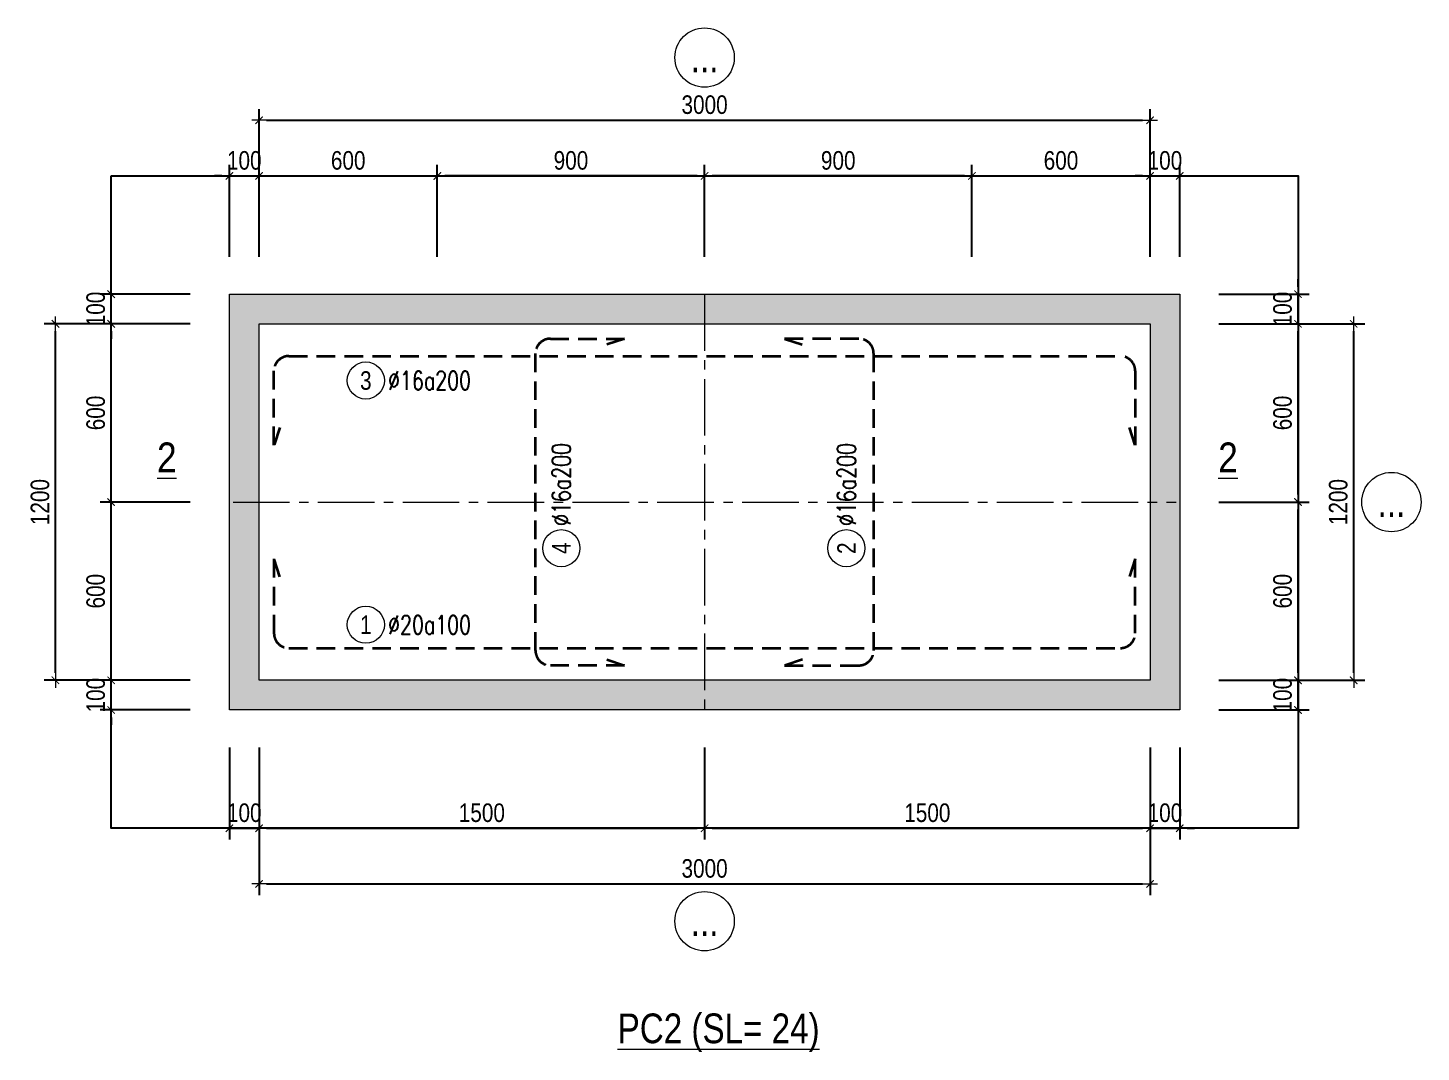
# Model space of a CAD drawing. Header units: millimetres. Extents: x -134772 to 596971, y -129535 to 35703.
# Drawn here: x 5826 to 10517, y 9301 to 12750 of the extents above; entities that cross this region are included whole.
import ezdxf
from ezdxf.enums import TextEntityAlignment as Align

# ---------------------------------------------------------------- set-up
doc = ezdxf.new("R2010")
doc.units = ezdxf.units.MM
doc.header["$MEASUREMENT"] = 0
doc.linetypes.add('CENTER2', pattern=[28.575, 19.05, -3.175, 3.175, -3.175])
doc.linetypes.add('DASHED2', pattern=[0.375, 0.25, -0.125])
doc.layers.get('Defpoints').update_dxf_attribs({"color": 252})
for name, color, linetype, lineweight in [('NDC_S_AXIS', 5, 'CENTER2', 15), ('NDC_S_CONTINUOUS', 3, 'Continuous', 20), ('NDC_S_DIM', 1, 'Continuous', 9), ('NDC_S_HATCH MATERIAL', 8, 'Continuous', 13), ('NDC_S_REBAR', 4, 'Continuous', 35), ('NDC_S_VN TEXT', 7, 'Continuous', 9), ('NDC_S_VN TITLE', 6, 'Continuous', 9)]:
    doc.layers.add(name, color=color, linetype=linetype, lineweight=lineweight)
doc.styles.add('ARIAL', font='arial.ttf', dxfattribs={"width": 0.8})
doc.styles.add('NDC_ARIAL', font='arial.ttf', dxfattribs={"width": 0.8})
doc.styles.add('NDC_ROMANS', font='romans.shx', dxfattribs={"width": 0.8})
doc.dimstyles.new('NDC_1-25', dxfattribs={"dimscale": 25, "dimtxt": 2.5, "dimasz": 1, "dimexe": 1.5, "dimexo": 0, "dimgap": 0.8, "dimtad": 1, "dimdec": 0, "dimdsep": 46, "dimtxsty": 'NDC_ARIAL', "dimblk": 'DIMMARK', "dimcen": 49999.938995, "dimdle": 1.5, "dimclrd": 1, "dimclre": 1, "dimclrt": 3, "dimadec": 0, "dimazin": 0, "dimtfac": 1, "dimtdec": 0, "dimtix": 1, "dimtmove": 2, "dimatfit": 3, "dimfxl": 1, "dimarcsym": 0})

# ---------------------------------------------------------------- blocks, each defined once
blk = doc.blocks.new('kata_block_TD')
at = {"color": 6, "linetype": 'ByBlock', "lineweight": -2, "style": 'ARIAL', "width": 0.8}
blk.add_attdef('SECTDET2', text='', height=5, dxfattribs=at).set_placement((0, 7.97), align=Align.CENTER)
at = {"color": 0, "linetype": 'ByBlock', "lineweight": -2, "style": 'ARIAL', "width": 0.8}
blk.add_attdef('SECTDET1', text='', height=5, dxfattribs=at).set_placement((0, 1.47), align=Align.CENTER)
at = {"color": 3, "lineweight": 25, "style": 'ARIAL', "width": 0.8}
blk.add_attdef('SSCALE', text='', height=2.5, dxfattribs=at).set_placement((0, -4), align=Align.CENTER)
blk = doc.blocks.new('*U8')
at = {"layer": 'NDC_S_DIM'}
blk.add_circle((0, 0), 5, dxfattribs=at)
at = {"color": 7, "style": 'ARIAL', "width": 0.8}
blk.add_attdef('GRID', text='', height=5, dxfattribs=at).set_placement((0, 0), align=Align.MIDDLE)
blk = doc.blocks.new('DIMMARK')
at = {"layer": 'NDC_S_DIM', "color": 1}
blk.add_line((-1.5, 0), (1, 0), dxfattribs=at)
at = {"layer": 'NDC_S_DIM', "color": 2, "const_width": 0.15}
blk.add_lwpolyline([(-0.5, -0.5), (0.5, 0.5)], dxfattribs=at)
blk = doc.blocks.new('*D304')
at = {"layer": 'Defpoints', "color": 0, "transparency": 16777216}
for p in [(6106.2, 11853.3), (6372.6, 11853.3), (6372.6, 11753.3)]:
    blk.add_point(p, dxfattribs=at)
at = {"layer": 'NDC_S_DIM', "color": 1, "lineweight": -2, "transparency": 16777216}
for p, q in [((6106.2, 11878.3), (6106.2, 11903.3)), ((6372.6, 11853.3), (6068.7, 11853.3)), ((6106.2, 11753.3), (6106.2, 11853.3)), ((6372.6, 11753.3), (6068.7, 11753.3)), ((6106.2, 11728.3), (6106.2, 11703.3))]:
    blk.add_line(p, q, dxfattribs=at)
at = {"layer": 'NDC_S_DIM', "color": 1, "lineweight": -2, "transparency": 16777216, "xscale": 25, "yscale": 25, "zscale": 25}
for p, rotation in [((6106.2, 11853.3), 270), ((6106.2, 11753.3), 90)]:
    blk.add_blockref('DIMMARK', p, dxfattribs=dict(at, rotation=rotation))
at = {"layer": 'NDC_S_DIM', "color": 3, "transparency": 16777216, "insert": (6054.3, 11803.3), "char_height": 62.5, "attachment_point": 5, "rotation": 90, "style": 'NDC_ARIAL'}
blk.add_mtext('100', dxfattribs=at)
blk = doc.blocks.new('*D305')
at = {"layer": 'Defpoints', "color": 0, "transparency": 16777216}
for p in [(6106.2, 11753.3), (6372.6, 11753.3), (6372.6, 11153.3)]:
    blk.add_point(p, dxfattribs=at)
at = {"layer": 'NDC_S_DIM', "color": 1, "lineweight": -2, "transparency": 16777216}
for p, q in [((6372.6, 11753.3), (6068.7, 11753.3)), ((6106.2, 11178.3), (6106.2, 11728.3)), ((6372.6, 11153.3), (6068.7, 11153.3))]:
    blk.add_line(p, q, dxfattribs=at)
at = {"layer": 'NDC_S_DIM', "color": 1, "lineweight": -2, "transparency": 16777216, "xscale": 25, "yscale": 25, "zscale": 25}
for p, rotation in [((6106.2, 11753.3), 90), ((6106.2, 11153.3), 270)]:
    blk.add_blockref('DIMMARK', p, dxfattribs=dict(at, rotation=rotation))
at = {"layer": 'NDC_S_DIM', "color": 3, "transparency": 16777216, "insert": (6054.3, 11453.3), "char_height": 62.5, "attachment_point": 5, "rotation": 90, "style": 'NDC_ARIAL'}
blk.add_mtext('600', dxfattribs=at)
blk = doc.blocks.new('*D306')
at = {"layer": 'Defpoints', "color": 0, "transparency": 16777216}
for p in [(6106.2, 11153.3), (6372.6, 11153.3), (6372.6, 10553.3)]:
    blk.add_point(p, dxfattribs=at)
at = {"layer": 'NDC_S_DIM', "color": 1, "lineweight": -2, "transparency": 16777216}
for p, q in [((6372.6, 11153.3), (6068.7, 11153.3)), ((6106.2, 10578.3), (6106.2, 11128.3)), ((6372.6, 10553.3), (6068.7, 10553.3))]:
    blk.add_line(p, q, dxfattribs=at)
at = {"layer": 'NDC_S_DIM', "color": 1, "lineweight": -2, "transparency": 16777216, "xscale": 25, "yscale": 25, "zscale": 25}
for p, rotation in [((6106.2, 11153.3), 90), ((6106.2, 10553.3), 270)]:
    blk.add_blockref('DIMMARK', p, dxfattribs=dict(at, rotation=rotation))
at = {"layer": 'NDC_S_DIM', "color": 3, "transparency": 16777216, "insert": (6054.3, 10853.3), "char_height": 62.5, "attachment_point": 5, "rotation": 90, "style": 'NDC_ARIAL'}
blk.add_mtext('600', dxfattribs=at)
blk = doc.blocks.new('*D307')
at = {"layer": 'Defpoints', "color": 0, "transparency": 16777216}
for p in [(6106.2, 10553.3), (6372.6, 10553.3), (6372.6, 10453.3)]:
    blk.add_point(p, dxfattribs=at)
at = {"layer": 'NDC_S_DIM', "color": 1, "lineweight": -2, "transparency": 16777216}
for p, q in [((6106.2, 10578.3), (6106.2, 10603.3)), ((6372.6, 10553.3), (6068.7, 10553.3)), ((6106.2, 10453.3), (6106.2, 10553.3)), ((6372.6, 10453.3), (6068.7, 10453.3)), ((6106.2, 10428.3), (6106.2, 10403.3))]:
    blk.add_line(p, q, dxfattribs=at)
at = {"layer": 'NDC_S_DIM', "color": 1, "lineweight": -2, "transparency": 16777216, "xscale": 25, "yscale": 25, "zscale": 25}
for p, rotation in [((6106.2, 10553.3), 270), ((6106.2, 10453.3), 90)]:
    blk.add_blockref('DIMMARK', p, dxfattribs=dict(at, rotation=rotation))
at = {"layer": 'NDC_S_DIM', "color": 3, "transparency": 16777216, "insert": (6054.3, 10503.3), "char_height": 62.5, "attachment_point": 5, "rotation": 90, "style": 'NDC_ARIAL'}
blk.add_mtext('100', dxfattribs=at)
blk = doc.blocks.new('*D308')
at = {"layer": 'Defpoints', "color": 0, "transparency": 16777216}
for p in [(9836.1, 11853.3), (10102.5, 11853.3), (9836.1, 11753.3)]:
    blk.add_point(p, dxfattribs=at)
at = {"layer": 'NDC_S_DIM', "color": 1, "lineweight": -2, "transparency": 16777216}
for p, q in [((10102.5, 11878.3), (10102.5, 11903.3)), ((9836.1, 11853.3), (10140, 11853.3)), ((10102.5, 11753.3), (10102.5, 11853.3)), ((9836.1, 11753.3), (10140, 11753.3)), ((10102.5, 11728.3), (10102.5, 11703.3))]:
    blk.add_line(p, q, dxfattribs=at)
at = {"layer": 'NDC_S_DIM', "color": 1, "lineweight": -2, "transparency": 16777216, "xscale": 25, "yscale": 25, "zscale": 25}
for p, rotation in [((10102.5, 11853.3), 270), ((10102.5, 11753.3), 90)]:
    blk.add_blockref('DIMMARK', p, dxfattribs=dict(at, rotation=rotation))
at = {"layer": 'NDC_S_DIM', "color": 3, "transparency": 16777216, "insert": (10050.6, 11803.3), "char_height": 62.5, "attachment_point": 5, "rotation": 90, "style": 'NDC_ARIAL'}
blk.add_mtext('100', dxfattribs=at)
blk = doc.blocks.new('*D309')
at = {"layer": 'Defpoints', "color": 0, "transparency": 16777216}
for p in [(9836.1, 11753.3), (10102.5, 11753.3), (9836.1, 11153.3)]:
    blk.add_point(p, dxfattribs=at)
at = {"layer": 'NDC_S_DIM', "color": 1, "lineweight": -2, "transparency": 16777216}
for p, q in [((9836.1, 11753.3), (10140, 11753.3)), ((10102.5, 11178.3), (10102.5, 11728.3)), ((9836.1, 11153.3), (10140, 11153.3))]:
    blk.add_line(p, q, dxfattribs=at)
at = {"layer": 'NDC_S_DIM', "color": 1, "lineweight": -2, "transparency": 16777216, "xscale": 25, "yscale": 25, "zscale": 25}
for p, rotation in [((10102.5, 11753.3), 90), ((10102.5, 11153.3), 270)]:
    blk.add_blockref('DIMMARK', p, dxfattribs=dict(at, rotation=rotation))
at = {"layer": 'NDC_S_DIM', "color": 3, "transparency": 16777216, "insert": (10050.6, 11453.3), "char_height": 62.5, "attachment_point": 5, "rotation": 90, "style": 'NDC_ARIAL'}
blk.add_mtext('600', dxfattribs=at)
blk = doc.blocks.new('*D310')
at = {"layer": 'Defpoints', "color": 0, "transparency": 16777216}
for p in [(9836.1, 11153.3), (10102.5, 11153.3), (9836.1, 10553.3)]:
    blk.add_point(p, dxfattribs=at)
at = {"layer": 'NDC_S_DIM', "color": 1, "lineweight": -2, "transparency": 16777216}
for p, q in [((9836.1, 11153.3), (10140, 11153.3)), ((10102.5, 10578.3), (10102.5, 11128.3)), ((9836.1, 10553.3), (10140, 10553.3))]:
    blk.add_line(p, q, dxfattribs=at)
at = {"layer": 'NDC_S_DIM', "color": 1, "lineweight": -2, "transparency": 16777216, "xscale": 25, "yscale": 25, "zscale": 25}
for p, rotation in [((10102.5, 11153.3), 90), ((10102.5, 10553.3), 270)]:
    blk.add_blockref('DIMMARK', p, dxfattribs=dict(at, rotation=rotation))
at = {"layer": 'NDC_S_DIM', "color": 3, "transparency": 16777216, "insert": (10050.6, 10853.3), "char_height": 62.5, "attachment_point": 5, "rotation": 90, "style": 'NDC_ARIAL'}
blk.add_mtext('600', dxfattribs=at)
blk = doc.blocks.new('*D311')
at = {"layer": 'Defpoints', "color": 0, "transparency": 16777216}
for p in [(9836.1, 10553.3), (10102.5, 10553.3), (9836.1, 10453.3)]:
    blk.add_point(p, dxfattribs=at)
at = {"layer": 'NDC_S_DIM', "color": 1, "lineweight": -2, "transparency": 16777216}
for p, q in [((10102.5, 10578.3), (10102.5, 10603.3)), ((9836.1, 10553.3), (10140, 10553.3)), ((10102.5, 10453.3), (10102.5, 10553.3)), ((9836.1, 10453.3), (10140, 10453.3)), ((10102.5, 10428.3), (10102.5, 10403.3))]:
    blk.add_line(p, q, dxfattribs=at)
at = {"layer": 'NDC_S_DIM', "color": 1, "lineweight": -2, "transparency": 16777216, "xscale": 25, "yscale": 25, "zscale": 25}
for p, rotation in [((10102.5, 10553.3), 270), ((10102.5, 10453.3), 90)]:
    blk.add_blockref('DIMMARK', p, dxfattribs=dict(at, rotation=rotation))
at = {"layer": 'NDC_S_DIM', "color": 3, "transparency": 16777216, "insert": (10050.6, 10503.3), "char_height": 62.5, "attachment_point": 5, "rotation": 90, "style": 'NDC_ARIAL'}
blk.add_mtext('100', dxfattribs=at)
blk = doc.blocks.new('*D312')
at = {"layer": 'Defpoints', "color": 0, "transparency": 16777216}
for p in [(8104.4, 12251.4), (8104.4, 11979.3), (9004.4, 11979.3)]:
    blk.add_point(p, dxfattribs=at)
at = {"layer": 'NDC_S_DIM', "color": 1, "lineweight": -2, "transparency": 16777216}
for p, q in [((8104.4, 11979.3), (8104.4, 12288.9)), ((8979.4, 12251.4), (8129.4, 12251.4)), ((9004.4, 11979.3), (9004.4, 12288.9))]:
    blk.add_line(p, q, dxfattribs=at)
at = {"layer": 'NDC_S_DIM', "color": 1, "lineweight": -2, "transparency": 16777216, "xscale": 25, "yscale": 25, "zscale": 25, "rotation": 180}
blk.add_blockref('DIMMARK', (8104.4, 12251.4), dxfattribs=at)
at = {"layer": 'NDC_S_DIM', "color": 1, "lineweight": -2, "transparency": 16777216, "xscale": 25, "yscale": 25, "zscale": 25}
blk.add_blockref('DIMMARK', (9004.4, 12251.4), dxfattribs=at)
at = {"layer": 'NDC_S_DIM', "color": 3, "transparency": 16777216, "insert": (8554.4, 12303.3), "char_height": 62.5, "attachment_point": 5, "style": 'NDC_ARIAL'}
blk.add_mtext('900', dxfattribs=at)
blk = doc.blocks.new('*D313')
at = {"layer": 'Defpoints', "color": 0, "transparency": 16777216}
for p in [(7204.4, 12251.4), (7204.4, 11979.3), (8104.4, 11979.3)]:
    blk.add_point(p, dxfattribs=at)
at = {"layer": 'NDC_S_DIM', "color": 1, "lineweight": -2, "transparency": 16777216}
for p, q in [((7204.4, 11979.3), (7204.4, 12288.9)), ((8079.4, 12251.4), (7229.4, 12251.4)), ((8104.4, 11979.3), (8104.4, 12288.9))]:
    blk.add_line(p, q, dxfattribs=at)
at = {"layer": 'NDC_S_DIM', "color": 1, "lineweight": -2, "transparency": 16777216, "xscale": 25, "yscale": 25, "zscale": 25, "rotation": 180}
blk.add_blockref('DIMMARK', (7204.4, 12251.4), dxfattribs=at)
at = {"layer": 'NDC_S_DIM', "color": 1, "lineweight": -2, "transparency": 16777216, "xscale": 25, "yscale": 25, "zscale": 25}
blk.add_blockref('DIMMARK', (8104.4, 12251.4), dxfattribs=at)
at = {"layer": 'NDC_S_DIM', "color": 3, "transparency": 16777216, "insert": (7654.4, 12303.3), "char_height": 62.5, "attachment_point": 5, "style": 'NDC_ARIAL'}
blk.add_mtext('900', dxfattribs=at)
blk = doc.blocks.new('*D314')
at = {"layer": 'Defpoints', "color": 0, "transparency": 16777216}
for p in [(9704.4, 12251.4), (9604.4, 11979.3), (9704.4, 11979.3)]:
    blk.add_point(p, dxfattribs=at)
at = {"layer": 'NDC_S_DIM', "color": 1, "lineweight": -2, "transparency": 16777216}
for p, q in [((9579.4, 12251.4), (9554.4, 12251.4)), ((9604.4, 11979.3), (9604.4, 12288.9)), ((9604.4, 12251.4), (9704.4, 12251.4)), ((9704.4, 11979.3), (9704.4, 12288.9)), ((9729.4, 12251.4), (9754.4, 12251.4))]:
    blk.add_line(p, q, dxfattribs=at)
at = {"layer": 'NDC_S_DIM', "color": 1, "lineweight": -2, "transparency": 16777216, "xscale": 25, "yscale": 25, "zscale": 25}
blk.add_blockref('DIMMARK', (9604.4, 12251.4), dxfattribs=at)
at = {"layer": 'NDC_S_DIM', "color": 1, "lineweight": -2, "transparency": 16777216, "xscale": 25, "yscale": 25, "zscale": 25, "rotation": 180}
blk.add_blockref('DIMMARK', (9704.4, 12251.4), dxfattribs=at)
at = {"layer": 'NDC_S_DIM', "color": 3, "transparency": 16777216, "insert": (9654.4, 12303.3), "char_height": 62.5, "attachment_point": 5, "style": 'NDC_ARIAL'}
blk.add_mtext('100', dxfattribs=at)
blk = doc.blocks.new('*D315')
at = {"layer": 'Defpoints', "color": 0, "transparency": 16777216}
for p in [(9604.4, 12251.4), (9004.4, 11979.3), (9604.4, 11979.3)]:
    blk.add_point(p, dxfattribs=at)
at = {"layer": 'NDC_S_DIM', "color": 1, "lineweight": -2, "transparency": 16777216}
for p, q in [((9004.4, 11979.3), (9004.4, 12288.9)), ((9029.4, 12251.4), (9579.4, 12251.4)), ((9604.4, 11979.3), (9604.4, 12288.9))]:
    blk.add_line(p, q, dxfattribs=at)
at = {"layer": 'NDC_S_DIM', "color": 1, "lineweight": -2, "transparency": 16777216, "xscale": 25, "yscale": 25, "zscale": 25, "rotation": 180}
blk.add_blockref('DIMMARK', (9004.4, 12251.4), dxfattribs=at)
at = {"layer": 'NDC_S_DIM', "color": 1, "lineweight": -2, "transparency": 16777216, "xscale": 25, "yscale": 25, "zscale": 25}
blk.add_blockref('DIMMARK', (9604.4, 12251.4), dxfattribs=at)
at = {"layer": 'NDC_S_DIM', "color": 3, "transparency": 16777216, "insert": (9304.4, 12303.3), "char_height": 62.5, "attachment_point": 5, "style": 'NDC_ARIAL'}
blk.add_mtext('600', dxfattribs=at)
blk = doc.blocks.new('*D316')
at = {"layer": 'Defpoints', "color": 0, "transparency": 16777216}
for p in [(7204.4, 12251.4), (6604.4, 11979.3), (7204.4, 11979.3)]:
    blk.add_point(p, dxfattribs=at)
at = {"layer": 'NDC_S_DIM', "color": 1, "lineweight": -2, "transparency": 16777216}
for p, q in [((6604.4, 11979.3), (6604.4, 12288.9)), ((6629.4, 12251.4), (7179.4, 12251.4)), ((7204.4, 11979.3), (7204.4, 12288.9))]:
    blk.add_line(p, q, dxfattribs=at)
at = {"layer": 'NDC_S_DIM', "color": 1, "lineweight": -2, "transparency": 16777216, "xscale": 25, "yscale": 25, "zscale": 25, "rotation": 180}
blk.add_blockref('DIMMARK', (6604.4, 12251.4), dxfattribs=at)
at = {"layer": 'NDC_S_DIM', "color": 1, "lineweight": -2, "transparency": 16777216, "xscale": 25, "yscale": 25, "zscale": 25}
blk.add_blockref('DIMMARK', (7204.4, 12251.4), dxfattribs=at)
at = {"layer": 'NDC_S_DIM', "color": 3, "transparency": 16777216, "insert": (6904.4, 12303.3), "char_height": 62.5, "attachment_point": 5, "style": 'NDC_ARIAL'}
blk.add_mtext('600', dxfattribs=at)
blk = doc.blocks.new('*D317')
at = {"layer": 'Defpoints', "color": 0, "transparency": 16777216}
for p in [(6604.4, 12251.4), (6504.4, 11979.3), (6604.4, 11979.3)]:
    blk.add_point(p, dxfattribs=at)
at = {"layer": 'NDC_S_DIM', "color": 1, "lineweight": -2, "transparency": 16777216}
for p, q in [((6479.4, 12251.4), (6454.4, 12251.4)), ((6504.4, 11979.3), (6504.4, 12288.9)), ((6504.4, 12251.4), (6604.4, 12251.4)), ((6604.4, 11979.3), (6604.4, 12288.9)), ((6629.4, 12251.4), (6654.4, 12251.4))]:
    blk.add_line(p, q, dxfattribs=at)
at = {"layer": 'NDC_S_DIM', "color": 1, "lineweight": -2, "transparency": 16777216, "xscale": 25, "yscale": 25, "zscale": 25}
blk.add_blockref('DIMMARK', (6504.4, 12251.4), dxfattribs=at)
at = {"layer": 'NDC_S_DIM', "color": 1, "lineweight": -2, "transparency": 16777216, "xscale": 25, "yscale": 25, "zscale": 25, "rotation": 180}
blk.add_blockref('DIMMARK', (6604.4, 12251.4), dxfattribs=at)
at = {"layer": 'NDC_S_DIM', "color": 3, "transparency": 16777216, "insert": (6554.4, 12303.3), "char_height": 62.5, "attachment_point": 5, "style": 'NDC_ARIAL'}
blk.add_mtext('100', dxfattribs=at)
blk = doc.blocks.new('*D318')
at = {"layer": 'Defpoints', "color": 0, "transparency": 16777216}
for p in [(9604.4, 10327.2), (9704.4, 10327.2), (9704.4, 10055.1)]:
    blk.add_point(p, dxfattribs=at)
at = {"layer": 'NDC_S_DIM', "color": 1, "lineweight": -2, "transparency": 16777216}
for p, q in [((9604.4, 10327.2), (9604.4, 10017.6)), ((9704.4, 10327.2), (9704.4, 10017.6)), ((9579.4, 10055.1), (9554.4, 10055.1)), ((9604.4, 10055.1), (9704.4, 10055.1)), ((9729.4, 10055.1), (9754.4, 10055.1))]:
    blk.add_line(p, q, dxfattribs=at)
at = {"layer": 'NDC_S_DIM', "color": 1, "lineweight": -2, "transparency": 16777216, "xscale": 25, "yscale": 25, "zscale": 25}
blk.add_blockref('DIMMARK', (9604.4, 10055.1), dxfattribs=at)
at = {"layer": 'NDC_S_DIM', "color": 1, "lineweight": -2, "transparency": 16777216, "xscale": 25, "yscale": 25, "zscale": 25, "rotation": 180}
blk.add_blockref('DIMMARK', (9704.4, 10055.1), dxfattribs=at)
at = {"layer": 'NDC_S_DIM', "color": 3, "transparency": 16777216, "insert": (9654.4, 10107), "char_height": 62.5, "attachment_point": 5, "style": 'NDC_ARIAL'}
blk.add_mtext('100', dxfattribs=at)
blk = doc.blocks.new('*D319')
at = {"layer": 'Defpoints', "color": 0, "transparency": 16777216}
for p in [(8104.4, 10327.2), (9604.4, 10327.2), (9604.4, 10055.1)]:
    blk.add_point(p, dxfattribs=at)
at = {"layer": 'NDC_S_DIM', "color": 1, "lineweight": -2, "transparency": 16777216}
for p, q in [((8104.4, 10327.2), (8104.4, 10017.6)), ((9604.4, 10327.2), (9604.4, 10017.6)), ((8129.4, 10055.1), (9579.4, 10055.1))]:
    blk.add_line(p, q, dxfattribs=at)
at = {"layer": 'NDC_S_DIM', "color": 1, "lineweight": -2, "transparency": 16777216, "xscale": 25, "yscale": 25, "zscale": 25, "rotation": 180}
blk.add_blockref('DIMMARK', (8104.4, 10055.1), dxfattribs=at)
at = {"layer": 'NDC_S_DIM', "color": 1, "lineweight": -2, "transparency": 16777216, "xscale": 25, "yscale": 25, "zscale": 25}
blk.add_blockref('DIMMARK', (9604.4, 10055.1), dxfattribs=at)
at = {"layer": 'NDC_S_DIM', "color": 3, "transparency": 16777216, "insert": (8854.4, 10107), "char_height": 62.5, "attachment_point": 5, "style": 'NDC_ARIAL'}
blk.add_mtext('1500', dxfattribs=at)
blk = doc.blocks.new('*D320')
at = {"layer": 'Defpoints', "color": 0, "transparency": 16777216}
for p in [(6604.4, 10327.2), (8104.4, 10327.2), (8104.4, 10055.1)]:
    blk.add_point(p, dxfattribs=at)
at = {"layer": 'NDC_S_DIM', "color": 1, "lineweight": -2, "transparency": 16777216}
for p, q in [((6604.4, 10327.2), (6604.4, 10017.6)), ((8104.4, 10327.2), (8104.4, 10017.6)), ((6629.4, 10055.1), (8079.4, 10055.1))]:
    blk.add_line(p, q, dxfattribs=at)
at = {"layer": 'NDC_S_DIM', "color": 1, "lineweight": -2, "transparency": 16777216, "xscale": 25, "yscale": 25, "zscale": 25, "rotation": 180}
blk.add_blockref('DIMMARK', (6604.4, 10055.1), dxfattribs=at)
at = {"layer": 'NDC_S_DIM', "color": 1, "lineweight": -2, "transparency": 16777216, "xscale": 25, "yscale": 25, "zscale": 25}
blk.add_blockref('DIMMARK', (8104.4, 10055.1), dxfattribs=at)
at = {"layer": 'NDC_S_DIM', "color": 3, "transparency": 16777216, "insert": (7354.4, 10107), "char_height": 62.5, "attachment_point": 5, "style": 'NDC_ARIAL'}
blk.add_mtext('1500', dxfattribs=at)
blk = doc.blocks.new('*D321')
at = {"layer": 'Defpoints', "color": 0, "transparency": 16777216}
for p in [(6504.4, 10327.2), (6604.4, 10327.2), (6604.4, 10055.1)]:
    blk.add_point(p, dxfattribs=at)
at = {"layer": 'NDC_S_DIM', "color": 1, "lineweight": -2, "transparency": 16777216}
for p, q in [((6504.4, 10327.2), (6504.4, 10017.6)), ((6604.4, 10327.2), (6604.4, 10017.6)), ((6479.4, 10055.1), (6454.4, 10055.1)), ((6504.4, 10055.1), (6604.4, 10055.1)), ((6629.4, 10055.1), (6654.4, 10055.1))]:
    blk.add_line(p, q, dxfattribs=at)
at = {"layer": 'NDC_S_DIM', "color": 1, "lineweight": -2, "transparency": 16777216, "xscale": 25, "yscale": 25, "zscale": 25}
blk.add_blockref('DIMMARK', (6504.4, 10055.1), dxfattribs=at)
at = {"layer": 'NDC_S_DIM', "color": 1, "lineweight": -2, "transparency": 16777216, "xscale": 25, "yscale": 25, "zscale": 25, "rotation": 180}
blk.add_blockref('DIMMARK', (6604.4, 10055.1), dxfattribs=at)
at = {"layer": 'NDC_S_DIM', "color": 3, "transparency": 16777216, "insert": (6554.4, 10107), "char_height": 62.5, "attachment_point": 5, "style": 'NDC_ARIAL'}
blk.add_mtext('100', dxfattribs=at)
blk = doc.blocks.new('*U10')
blk.add_circle((-2.5, 0), 2.5)
at = {"layer": 'NDC_S_VN TEXT', "color": 7, "style": 'ARIAL', "width": 0.8}
blk.add_attdef('SH2', text='', height=2.5, dxfattribs=at).set_placement((-2.5, 0), align=Align.MIDDLE)
at = {"layer": 'NDC_S_VN TEXT', "color": 3, "style": 'NDC_ROMANS', "width": 0.75}
blk.add_attdef('DKKC1', (0.5, -1.25), '', height=2.5, dxfattribs=at)
blk = doc.blocks.new('*D322')
at = {"layer": 'Defpoints', "color": 0, "transparency": 16777216}
for p in [(5918.7, 11753.3), (6372.6, 11753.3), (6372.6, 10553.3)]:
    blk.add_point(p, dxfattribs=at)
at = {"layer": 'NDC_S_DIM', "color": 1, "lineweight": -2, "transparency": 16777216}
for p, q in [((6372.6, 11753.3), (5881.2, 11753.3)), ((5918.7, 10578.3), (5918.7, 11728.3)), ((6372.6, 10553.3), (5881.2, 10553.3))]:
    blk.add_line(p, q, dxfattribs=at)
at = {"layer": 'NDC_S_DIM', "color": 1, "lineweight": -2, "transparency": 16777216, "xscale": 25, "yscale": 25, "zscale": 25}
for p, rotation in [((5918.7, 11753.3), 90), ((5918.7, 10553.3), 270)]:
    blk.add_blockref('DIMMARK', p, dxfattribs=dict(at, rotation=rotation))
at = {"layer": 'NDC_S_DIM', "color": 3, "transparency": 16777216, "insert": (5866.8, 11153.3), "char_height": 62.5, "attachment_point": 5, "rotation": 90, "style": 'NDC_ARIAL'}
blk.add_mtext('1200', dxfattribs=at)
blk = doc.blocks.new('*D323')
at = {"layer": 'Defpoints', "color": 0, "transparency": 16777216}
for p in [(9836.1, 11753.3), (10290, 11753.3), (9836.1, 10553.3)]:
    blk.add_point(p, dxfattribs=at)
at = {"layer": 'NDC_S_DIM', "color": 1, "lineweight": -2, "transparency": 16777216}
for p, q in [((9836.1, 11753.3), (10327.5, 11753.3)), ((10290, 10578.3), (10290, 11728.3)), ((9836.1, 10553.3), (10327.5, 10553.3))]:
    blk.add_line(p, q, dxfattribs=at)
at = {"layer": 'NDC_S_DIM', "color": 1, "lineweight": -2, "transparency": 16777216, "xscale": 25, "yscale": 25, "zscale": 25}
for p, rotation in [((10290, 11753.3), 90), ((10290, 10553.3), 270)]:
    blk.add_blockref('DIMMARK', p, dxfattribs=dict(at, rotation=rotation))
at = {"layer": 'NDC_S_DIM', "color": 3, "transparency": 16777216, "insert": (10238.1, 11153.3), "char_height": 62.5, "attachment_point": 5, "rotation": 90, "style": 'NDC_ARIAL'}
blk.add_mtext('1200', dxfattribs=at)
blk = doc.blocks.new('*D324')
at = {"layer": 'Defpoints', "color": 0, "transparency": 16777216}
for p in [(9604.4, 12438.9), (6604.4, 11979.3), (9604.4, 11979.3)]:
    blk.add_point(p, dxfattribs=at)
at = {"layer": 'NDC_S_DIM', "color": 1, "lineweight": -2, "transparency": 16777216}
for p, q in [((6604.4, 11979.3), (6604.4, 12476.4)), ((6629.4, 12438.9), (9579.4, 12438.9)), ((9604.4, 11979.3), (9604.4, 12476.4))]:
    blk.add_line(p, q, dxfattribs=at)
at = {"layer": 'NDC_S_DIM', "color": 1, "lineweight": -2, "transparency": 16777216, "xscale": 25, "yscale": 25, "zscale": 25, "rotation": 180}
blk.add_blockref('DIMMARK', (6604.4, 12438.9), dxfattribs=at)
at = {"layer": 'NDC_S_DIM', "color": 1, "lineweight": -2, "transparency": 16777216, "xscale": 25, "yscale": 25, "zscale": 25}
blk.add_blockref('DIMMARK', (9604.4, 12438.9), dxfattribs=at)
at = {"layer": 'NDC_S_DIM', "color": 3, "transparency": 16777216, "insert": (8104.4, 12490.9), "char_height": 62.5, "attachment_point": 5, "style": 'NDC_ARIAL'}
blk.add_mtext('3000', dxfattribs=at)
blk = doc.blocks.new('*D325')
at = {"layer": 'Defpoints', "color": 0, "transparency": 16777216}
for p in [(6604.4, 10327.2), (9604.4, 10327.2), (9604.4, 9867.6)]:
    blk.add_point(p, dxfattribs=at)
at = {"layer": 'NDC_S_DIM', "color": 1, "lineweight": -2, "transparency": 16777216}
for p, q in [((6604.4, 10327.2), (6604.4, 9830.1)), ((9604.4, 10327.2), (9604.4, 9830.1)), ((6629.4, 9867.6), (9579.4, 9867.6))]:
    blk.add_line(p, q, dxfattribs=at)
at = {"layer": 'NDC_S_DIM', "color": 1, "lineweight": -2, "transparency": 16777216, "xscale": 25, "yscale": 25, "zscale": 25, "rotation": 180}
blk.add_blockref('DIMMARK', (6604.4, 9867.6), dxfattribs=at)
at = {"layer": 'NDC_S_DIM', "color": 1, "lineweight": -2, "transparency": 16777216, "xscale": 25, "yscale": 25, "zscale": 25}
blk.add_blockref('DIMMARK', (9604.4, 9867.6), dxfattribs=at)
at = {"layer": 'NDC_S_DIM', "color": 3, "transparency": 16777216, "insert": (8104.4, 9919.5), "char_height": 62.5, "attachment_point": 5, "style": 'NDC_ARIAL'}
blk.add_mtext('3000', dxfattribs=at)

msp = doc.modelspace()

# ---------------------------------------------------------------- hatches: boundary and pattern name
at = {"layer": 'NDC_S_HATCH MATERIAL'}
h = msp.add_hatch(dxfattribs=at)
h.set_pattern_fill('AR-CONC', color=256, scale=10)
h.set_pattern_definition([(50, (-25032.335, 0), (71.72602, -6.27521), [7.5, -82.5]), (355, (-25032.335, 0), (-13.87513, 75.21921), [6, -66]), (100.45144, (-25026.36, -0.52), (57.85088, 68.944), [6.37402, -70.11421]), (46.1842, (-25032.335, 20), (106.72413, -16.55193), [11.25, -123.75]), (96.63564, (-25023.44, 18.62), (93.4662, 97.41186), [9.56103, -105.17138]), (351.18416, (-25032.34, 20), (93.4662, 97.41186), [9, -99]), (21, (-25022.335, 15), (59.690705, -40.26189), [7.5, -82.5]), (326, (-25022.335, 15), (24.33153, 72.515), [6, -66]), (71.45144, (-25017.36, 11.645), (84.02224, 32.25312), [6.37402, -70.11421]), (37.5, (-25032.335, 0), (1.215986, 33.289385), [0, -65.2, 0, -67, 0, -66.25]), (7.5, (-25032.335, 0), (26.306954, 39.44117), [0, -38.2, 0, -63.7, 0, -25.25]), (327.5, (-25054.635, 0), (53.382244, -2.255487), [0, -25, 0, -78, 0, -103.5]), (317.5, (-25064.635, 0), (58.318617, 10.0105), [0, -32.5, 0, -51.8, 0, -73.5])])
h.paths.add_polyline_path([(6504.4, 11853.3), (9704.4, 11853.3), (9704.4, 10453.3), (6504.4, 10453.3)])
h.paths.add_polyline_path([(6604.4, 11753.3), (9604.4, 11753.3), (9604.4, 10553.3), (6604.4, 10553.3)], flags=16)

# ---------------------------------------------------------------- linework, layer by layer
at = {"layer": 'Defpoints', "ltscale": 1500}
msp.add_lwpolyline([(6106.2, 12251.4), (10102.5, 12251.4), (10102.5, 10055.1), (6106.2, 10055.1)], close=True, dxfattribs=at)
at = {"layer": 'NDC_S_AXIS', "ltscale": 10}
for p, q in [((8104.4, 11853.3), (8104.4, 10453.3)), ((6516.5, 11153.3), (9692.2, 11153.3))]:
    msp.add_line(p, q, dxfattribs=at)
at = {"layer": 'NDC_S_CONTINUOUS', "ltscale": 1500}
msp.add_lwpolyline([(6604.4, 11753.3), (9604.4, 11753.3), (9604.4, 10553.3), (6604.4, 10553.3)], close=True, dxfattribs=at)
at = {"layer": 'NDC_S_HATCH MATERIAL', "ltscale": 1500}
msp.add_lwpolyline([(6504.4, 11853.3), (9704.4, 11853.3), (9704.4, 10453.3), (6504.4, 10453.3)], close=True, dxfattribs=at)
at = {"layer": 'NDC_S_REBAR', "linetype": 'DASHED2', "ltscale": 250}
for points in [[(7775, 10623.3), (7835, 10603.3), (7585, 10603.3, -0.414214), (7535, 10653.3), (7535, 11653.3, -0.414214), (7585, 11703.3), (7835, 11703.3), (7775, 11683.3)], [(8433.7, 10623.3), (8373.7, 10603.3), (8623.7, 10603.3, 0.414214), (8673.7, 10653.3), (8673.7, 11653.3, 0.414214), (8623.7, 11703.3), (8373.7, 11703.3), (8433.7, 11683.3)], [(6674.4, 11404.8), (6654.4, 11344.8), (6654.4, 11594.8, -0.414214), (6704.4, 11644.8), (9504.4, 11644.8, -0.414214), (9554.4, 11594.8), (9554.4, 11344.8), (9534.4, 11404.8)], [(6674.4, 10901.7), (6654.4, 10961.7), (6654.4, 10711.7, 0.414214), (6704.4, 10661.7), (9504.4, 10661.7, 0.414214), (9554.4, 10711.7), (9554.4, 10961.7), (9534.4, 10901.7)]]:
    msp.add_lwpolyline(points, format="xyb", dxfattribs=at)

# ---------------------------------------------------------------- block references
at = {"layer": 'NDC_S_AXIS', "xscale": 20, "yscale": 20, "zscale": 20}
for p in [(8104.4, 12649.9), (10417.1, 11153.3), (8104.4, 9742.1)]:
    msp.add_blockref('*U8', p, dxfattribs=at).add_auto_attribs({'GRID': '...'})
at = {"layer": 'NDC_S_DIM', "ltscale": 0.005, "xscale": 25, "yscale": 25, "zscale": 25}
for p, values in [((7026.2, 11562.6), {'SH2': '3', 'DKKC1': '%%c16a200'}), ((7026.2, 10740.3), {'SH2': '1', 'DKKC1': '%%c20a100'})]:
    msp.add_blockref('*U10', p, dxfattribs=at).add_auto_attribs(values)
at = {"layer": 'NDC_S_DIM', "ltscale": 0.005, "xscale": 25, "yscale": 25, "zscale": 25, "rotation": 90}
for p, values in [((7622, 11060.5), {'SH2': '4', 'DKKC1': '%%c16a200'}), ((8581.9, 11060.5), {'SH2': '2', 'DKKC1': '%%c16a200'})]:
    msp.add_blockref('*U10', p, dxfattribs=at).add_auto_attribs(values)
at = {"layer": 'NDC_S_VN TEXT', "ltscale": 0.005}
ref = msp.add_blockref('kata_block_TD', (8151.7, 9302), dxfattribs=dict(at, xscale=20, yscale=20, zscale=20))
ref.add_attrib('SECTDET1', '%%uPC2 (SL= 24)', dxfattribs={"layer": '0', "color": 0, "linetype": 'ByBlock', "lineweight": -2, "height": 100, "style": 'ARIAL', "width": 0.8}).set_placement((8151.7, 9331.4), align=Align.CENTER)

# ---------------------------------------------------------------- texts
at = {"layer": 'NDC_S_VN TITLE', "style": 'NDC_ARIAL', "width": 0.85}
for p in [(6293.7, 11303.9), (9866.8, 11303.9)]:
    msp.add_text('%%U2', height=100, dxfattribs=at).set_placement(p, align=Align.MIDDLE_CENTER)

# ---------------------------------------------------------------- dimensions: what is measured, and where the dimension line sits
at = {"layer": 'NDC_S_DIM'}
for base, p1, p2, picture, middle in [((9604.4, 12438.9), (6604.4, 11979.3), (9604.4, 11979.3), '*D324', (8104.4, 12490.9)), ((6604.4, 12251.4), (6504.4, 11979.3), (6604.4, 11979.3), '*D317', (6554.4, 12303.3)), ((7204.4, 12251.4), (6604.4, 11979.3), (7204.4, 11979.3), '*D316', (6904.4, 12303.3)), ((7204.4, 12251.4), (8104.4, 11979.3), (7204.4, 11979.3), '*D313', (7654.4, 12303.3)), ((8104.4, 12251.4), (9004.4, 11979.3), (8104.4, 11979.3), '*D312', (8554.4, 12303.3)), ((9604.4, 12251.4), (9004.4, 11979.3), (9604.4, 11979.3), '*D315', (9304.4, 12303.3)), ((9704.4, 12251.4), (9604.4, 11979.3), (9704.4, 11979.3), '*D314', (9654.4, 12303.3)), ((6604.4, 10055.1), (6504.4, 10327.2), (6604.4, 10327.2), '*D321', (6554.4, 10107)), ((8104.4, 10055.1), (6604.4, 10327.2), (8104.4, 10327.2), '*D320', (7354.4, 10107)), ((9604.4, 9867.6), (6604.4, 10327.2), (9604.4, 10327.2), '*D325', (8104.4, 9919.5)), ((9604.4, 10055.1), (8104.4, 10327.2), (9604.4, 10327.2), '*D319', (8854.4, 10107)), ((9704.4, 10055.1), (9604.4, 10327.2), (9704.4, 10327.2), '*D318', (9654.4, 10107))]:
    dim = msp.add_linear_dim(base=base, p1=p1, p2=p2, dimstyle='NDC_1-25', dxfattribs=at)
    dim.commit()
    dim.dimension.update_dxf_attribs({"geometry": picture, "text_midpoint": middle})
for base, p1, p2, picture, middle in [((6106.2, 11853.3), (6372.6, 11753.3), (6372.6, 11853.3), '*D304', (6054.3, 11803.3)), ((10102.5, 11853.3), (9836.1, 11753.3), (9836.1, 11853.3), '*D308', (10050.6, 11803.3)), ((5918.7, 11753.3), (6372.6, 10553.3), (6372.6, 11753.3), '*D322', (5866.8, 11153.3)), ((6106.2, 11753.3), (6372.6, 11153.3), (6372.6, 11753.3), '*D305', (6054.3, 11453.3)), ((10102.5, 11753.3), (9836.1, 11153.3), (9836.1, 11753.3), '*D309', (10050.6, 11453.3)), ((10290, 11753.3), (9836.1, 10553.3), (9836.1, 11753.3), '*D323', (10238.1, 11153.3)), ((6106.2, 11153.3), (6372.6, 10553.3), (6372.6, 11153.3), '*D306', (6054.3, 10853.3)), ((10102.5, 11153.3), (9836.1, 10553.3), (9836.1, 11153.3), '*D310', (10050.6, 10853.3)), ((6106.2, 10553.3), (6372.6, 10453.3), (6372.6, 10553.3), '*D307', (6054.3, 10503.3)), ((10102.5, 10553.3), (9836.1, 10453.3), (9836.1, 10553.3), '*D311', (10050.6, 10503.3))]:
    dim = msp.add_linear_dim(base=base, p1=p1, p2=p2, angle=90, dimstyle='NDC_1-25', dxfattribs=at)
    dim.commit()
    dim.dimension.update_dxf_attribs({"geometry": picture, "text_midpoint": middle})

doc.saveas('drawing.dxf')
